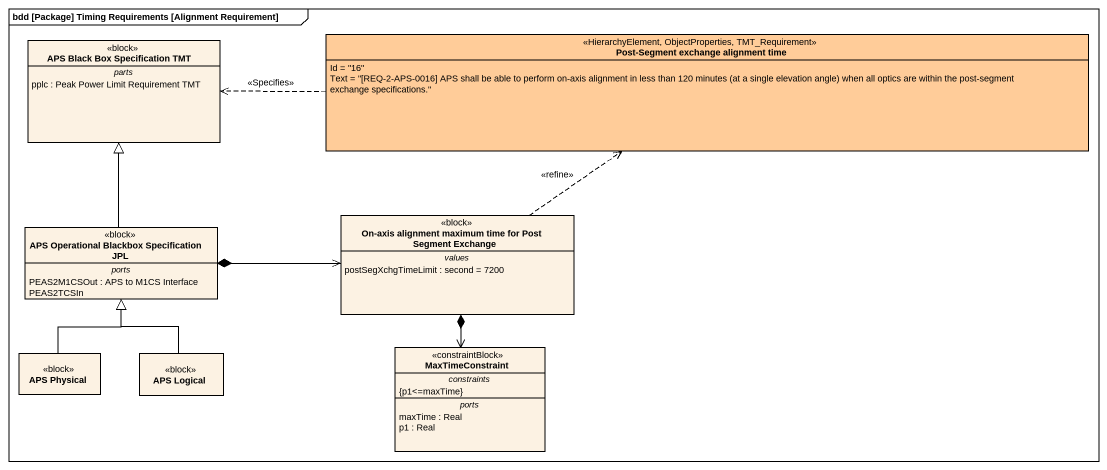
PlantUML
@startuml
mainframe bdd [Package] Timing Requirements [Alignment Requirement]
hide circle
hide empty members
class "APS Black Box Specification TMT" as APS_Black_Box_Specification <<block>> {
  -- parts --
  pplc : Peak Power Limit Requirement TMT
}
class "Post-Segment exchange alignment time" as Post_Segment_exchange <<HierarchyElement, ObjectProperties, TMT_Requirement>> #FFCC99 {
  Id = "16"
  {field} Text = "[REQ-2-APS-0016] APS shall be able to perform on-axis alignment in less than 120 minutes (at a single elevation angle) when all optics are within the post-segment exchange specifications."
}
class "APS Operational Blackbox Specification JPL" as APS_Operational_Blackbox <<block>> {
  -- ports --
  PEAS2M1CSOut : APS to M1CS Interface
  PEAS2TCSIn
}
class "On-axis alignment maximum time for Post Segment Exchange" as On_axis_alignment_maximum <<block>> {
  -- values --
  postSegXchgTimeLimit : second = 7200
}
class "APS Physical" as APS_Physical <<block>>
class "APS Logical" as APS_Logical <<block>>
class MaxTimeConstraint <<constraintBlock>> {
  -- constraints --
  {p1<=maxTime}
  -- ports --
  maxTime : Real
  p1 : Real
}
Post_Segment_exchange .left.> APS_Black_Box_Specification : <<Specifies>>
APS_Operational_Blackbox -up-|> APS_Black_Box_Specification
APS_Operational_Blackbox *-right-> On_axis_alignment_maximum
On_axis_alignment_maximum .up.> Post_Segment_exchange : <<refine>>
On_axis_alignment_maximum *--> MaxTimeConstraint
APS_Physical -up-|> APS_Operational_Blackbox
APS_Logical -up-|> APS_Operational_Blackbox
@enduml
